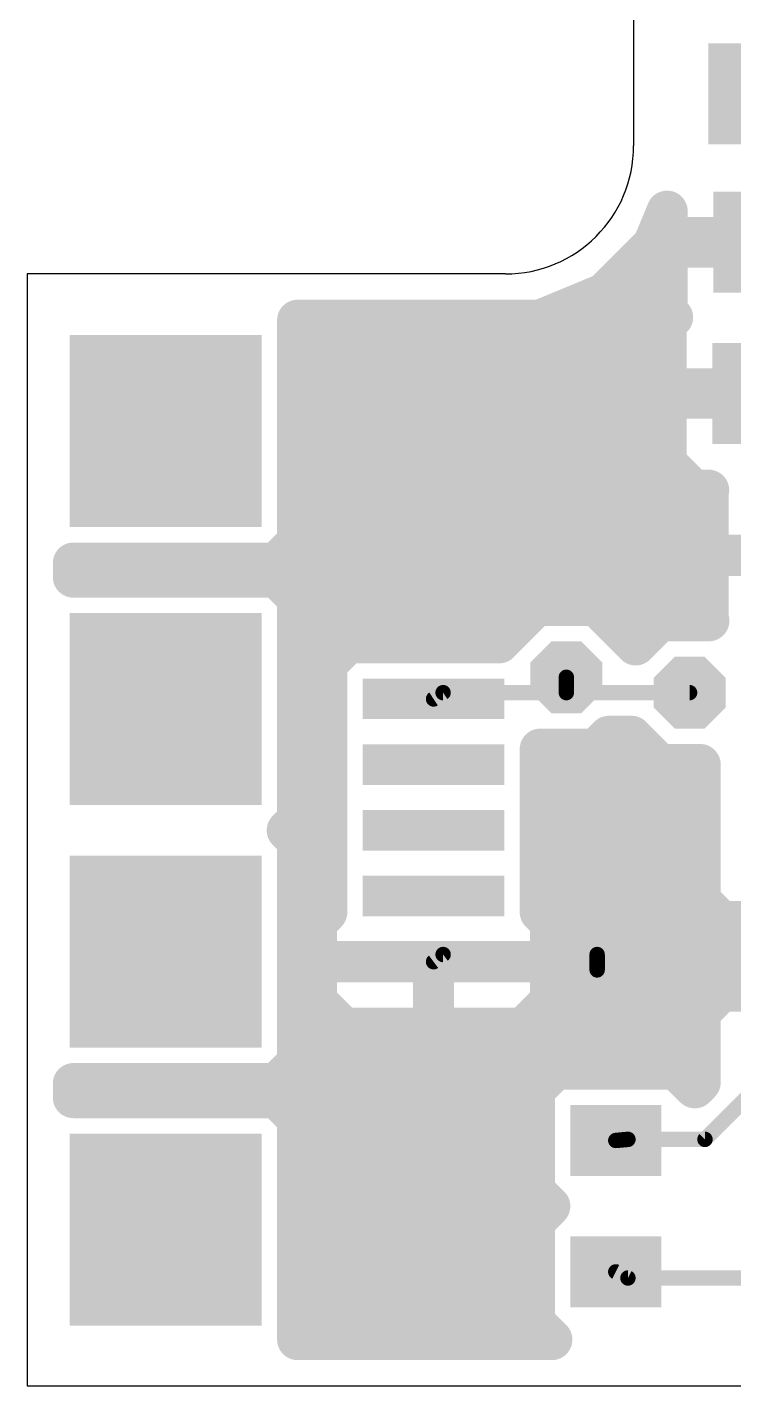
# Model space of a CAD drawing. Extents: x 0 to 48, y 0 to 28.
# Drawn here: x 0 to 6.99, y 0 to 13.44 of the extents above; entities that cross this region are included whole.
import ezdxf

# ---------------------------------------------------------------- set-up
doc = ezdxf.new("R2010")
doc.units = 0
for name, color, linetype in [('1', 14, 'CONTINUOUS'), ('18', 94, 'CONTINUOUS'), ('20', 7, 'CONTINUOUS')]:
    doc.layers.add(name, color=color, linetype=linetype)

# ---------------------------------------------------------------- blocks, each defined once
blk = doc.blocks.new('RECT')
blk.add_solid([(-0.5, -0.5), (0.5, -0.5), (-0.5, 0.5), (0.5, 0.5)])
blk = doc.blocks.new('OCTAGONV')
at = {"const_width": 0.5}
blk.add_lwpolyline([(-0.25, -0.1036), (-0.25, 0.1036), (-0.1036, 0.25), (0.1036, 0.25), (0.25, 0.1036), (0.25, -0.1036), (0.1036, -0.25), (-0.1036, -0.25), (-0.25, -0.1036), (-0.25, 0.1036)], dxfattribs=at)

msp = doc.modelspace()

# ---------------------------------------------------------------- linework, layer by layer
at = {"layer": '1'}
for points, const_width in [([(6.1943, 11.2913), (6.331, 11.6214)], 0.4064), ([(6.331, 11.6214), (6.331, 11.3611)], 0.4064), ([(6.2307, 11.3792), (6.331, 11.3792)], 0.4064), ([(6.331, 11.3611), (7.2907, 11.3611)], 0.4064), ([(5.7087, 10.8056), (6.1943, 11.2912)], 0.4064), ([(6.1943, 11.2912), (6.1943, 11.2913)], 0.4064), ([(7.2907, 11.2673), (6.331, 11.2673)], 0.4064), ([(6.331, 11.2673), (6.331, 10.6249)], 0.4064), ([(5.8759, 10.9728), (6.331, 10.9728)], 0.4064), ([(5.0743, 10.5428), (5.7086, 10.8056)], 0.4064), ([(5.7086, 10.8056), (5.7087, 10.8056)], 0.4064), ([(5.1312, 10.5664), (6.3804, 10.5664)], 0.4064), ([(6.385, 10.571), (6.3214, 10.5074)], 0.4064), ([(6.331, 10.6249), (6.385, 10.571)], 0.4064), ([(2.6759, 8.3483), (2.6759, 10.5428)], 0.4064), ([(2.6759, 10.5428), (4.9203, 10.5428)], 0.4064), ([(4.9203, 10.5428), (5.0742, 10.5428)], 0.4064), ([(5.0742, 10.5428), (5.0743, 10.5428)], 0.4064), ([(6.3214, 10.5074), (6.3214, 9.8649)], 0.4064), ([(2.6759, 10.16), (6.3214, 10.16)], 0.4064), ([(2.6759, 9.7536), (6.3214, 9.7536)], 0.4064), ([(6.3214, 9.8649), (7.2811, 9.8649)], 0.4064), ([(7.2811, 9.7711), (6.3214, 9.7711)], 0.4064), ([(6.3214, 9.7711), (6.3214, 9.1287)], 0.4064), ([(2.6759, 9.3472), (6.3214, 9.3472)], 0.4064), ([(6.3214, 9.1287), (6.5892, 8.8609)], 0.4064), ([(2.6759, 8.9408), (6.5093, 8.9408)], 0.4064), ([(6.5892, 8.8609), (6.742, 8.8609)], 0.4064), ([(6.742, 8.8609), (6.7364, 8.8554)], 0.4064), ([(6.7364, 8.8554), (6.7364, 8.2165)], 0.4064), ([(2.6759, 8.5344), (6.7364, 8.5344)], 0.4064), ([(2.4677, 8.1401), (2.6759, 8.3483)], 0.4064), ([(0.4571, 8.0012), (0.4571, 8.1401)], 0.4064), ([(0.4571, 8.1401), (2.4677, 8.1401)], 0.4064), ([(6.7364, 8.2165), (7.5425, 8.2165)], 0.4064), ([(7.5425, 8.2155), (6.7364, 8.2155)], 0.4064), ([(6.7364, 8.2155), (6.7364, 7.5767)], 0.4064), ([(0.4571, 8.128), (6.7364, 8.128)], 0.4064), ([(2.4677, 8.0012), (0.4571, 8.0012)], 0.4064), ([(2.6759, 7.793), (2.4677, 8.0012)], 0.4064), ([(2.6759, 5.5983), (2.6759, 7.793)], 0.4064), ([(2.6759, 7.7216), (6.7364, 7.7216)], 0.4064), ([(5.0394, 7.7215), (4.6692, 7.3512)], 0.4064), ([(5.6285, 7.7215), (5.0394, 7.7215)], 0.4064), ([(6.0198, 7.3302), (5.6285, 7.7215)], 0.4064), ([(6.2586, 7.5691), (6.0198, 7.3302)], 0.4064), ([(6.7441, 7.5691), (6.2586, 7.5691)], 0.4064), ([(6.7364, 7.5767), (6.7441, 7.5691)], 0.4064), ([(3.173, 7.3512), (2.9648, 7.143)], 0.4064), ([(4.6692, 7.3512), (3.173, 7.3512)], 0.4064), ([(2.6759, 7.3152), (3.137, 7.3152)], 0.4064), ([(2.9648, 7.143), (2.9648, 6.4483)], 0.4064), ([(2.6759, 6.9088), (2.9648, 6.9088)], 0.4064), ([(5.334, 7.0104), (5.334, 6.858)], 0.1524), ([(4.1148, 6.858), (4.0204, 6.7957)], 0.1524), ([(5.334, 6.858), (4.1148, 6.858)], 0.1524), ([(5.334, 6.858), (6.5532, 6.858)], 0.1524), ([(2.6759, 6.5024), (2.9648, 6.5024)], 0.4064), ([(2.9648, 6.4483), (2.9648, 5.7983)], 0.4064), ([(5.6285, 6.2992), (5.7554, 6.4262)], 0.4064), ([(5.7554, 6.4262), (5.9793, 6.4262)], 0.4064), ([(5.9793, 6.4262), (6.2586, 6.1468)], 0.4064), ([(5.0759, 5.7983), (5.0759, 6.2992)], 0.4064), ([(5.0759, 6.2992), (5.6285, 6.2992)], 0.4064), ([(6.2586, 6.1468), (6.6583, 6.1468)], 0.4064), ([(6.6583, 6.1468), (6.6583, 4.8013)], 0.4064), ([(2.6759, 6.096), (2.9648, 6.096)], 0.4064), ([(5.0759, 6.096), (6.6583, 6.096)], 0.4064), ([(2.9648, 5.7983), (2.9648, 5.193)], 0.4064), ([(5.0759, 5.193), (5.0759, 5.7983)], 0.4064), ([(2.5732, 5.4957), (2.6759, 5.5983)], 0.4064), ([(2.6759, 5.6896), (2.9648, 5.6896)], 0.4064), ([(5.0759, 5.6896), (6.6583, 5.6896)], 0.4064), ([(2.6759, 5.393), (2.5732, 5.4957)], 0.4064), ([(2.6759, 3.1983), (2.6759, 5.393)], 0.4064), ([(2.6759, 5.2832), (2.9648, 5.2832)], 0.4064), ([(2.9648, 5.193), (2.9648, 4.6866)], 0.4064), ([(5.0759, 5.2832), (6.6583, 5.2832)], 0.4064), ([(5.0759, 4.6866), (5.0759, 5.193)], 0.4064), ([(2.6759, 4.8768), (2.9648, 4.8768)], 0.4064), ([(5.0759, 4.8768), (6.6583, 4.8768)], 0.4064), ([(6.6583, 4.8013), (6.8665, 4.5931)], 0.4064), ([(2.9648, 4.6866), (2.8632, 4.585)], 0.4064), ([(5.1775, 4.585), (5.0759, 4.6866)], 0.4064), ([(2.8632, 4.585), (2.8632, 4.1961)], 0.4064), ([(5.1775, 4.1961), (5.1775, 4.585)], 0.4064), ([(6.8665, 4.5931), (7.7112, 4.5931)], 0.4064), ([(2.6759, 4.4704), (2.8632, 4.4704)], 0.4064), ([(5.1775, 4.4704), (9.8541, 4.4704)], 0.4064), ([(2.8632, 4.1961), (4.0193, 4.1961)], 0.4064), ([(4.0193, 4.1951), (2.8632, 4.1951)], 0.4064), ([(2.8632, 4.1951), (2.8632, 3.8063)], 0.4064), ([(4.0193, 4.1961), (4.0193, 4.1951)], 0.4064), ([(4.0198, 3.5385), (4.0198, 4.1946)], 0.4064), ([(4.0198, 4.1946), (4.0208, 4.1946)], 0.4064), ([(4.0208, 4.1946), (4.0208, 3.5385)], 0.4064), ([(4.0214, 4.1951), (4.0214, 4.1961)], 0.4064), ([(4.0214, 4.1961), (5.1775, 4.1961)], 0.4064), ([(5.1775, 4.1951), (4.0214, 4.1951)], 0.4064), ([(4.1148, 4.2672), (4.0204, 4.1957)], 0.1524), ([(5.6388, 4.2672), (4.1148, 4.2672)], 0.1524), ([(5.1775, 3.8063), (5.1775, 4.1951)], 0.4064), ([(5.6388, 4.2672), (8.382, 4.2672)], 0.1524), ([(5.6388, 4.1148), (5.6388, 4.2672)], 0.1524), ([(2.6759, 4.064), (2.8632, 4.064)], 0.4064), ([(4.0198, 4.064), (4.0208, 4.064)], 0.4064), ([(5.1775, 4.064), (10.2605, 4.064)], 0.4064), ([(6.8665, 3.9042), (6.6583, 3.696)], 0.4064), ([(7.6729, 3.9042), (6.8665, 3.9042)], 0.4064), ([(2.8632, 3.8063), (3.131, 3.5385)], 0.4064), ([(4.9097, 3.5385), (5.1775, 3.8063)], 0.4064), ([(6.6583, 3.696), (6.6583, 3.0017)], 0.4064), ([(2.6759, 3.6576), (3.0119, 3.6576)], 0.4064), ([(4.0198, 3.6576), (4.0208, 3.6576)], 0.4064), ([(5.0288, 3.6576), (6.6583, 3.6576)], 0.4064), ([(3.131, 3.5385), (4.0198, 3.5385)], 0.4064), ([(4.0208, 3.5385), (4.9097, 3.5385)], 0.4064), ([(2.4677, 2.9901), (2.6759, 3.1983)], 0.4064), ([(2.6759, 3.2512), (6.6583, 3.2512)], 0.4064), ([(5.2258, 3.1329), (5.0176, 2.9247)], 0.4064), ([(6.4205, 3.1329), (5.2258, 3.1329)], 0.4064), ([(6.605, 2.9483), (6.4205, 3.1329)], 0.4064), ([(0.4571, 2.8512), (0.4571, 2.9901)], 0.4064), ([(0.4571, 2.9901), (2.4677, 2.9901)], 0.4064), ([(5.0176, 2.9247), (5.0176, 1.93)], 0.4064), ([(6.6583, 3.0017), (6.605, 2.9483)], 0.4064), ([(2.4677, 2.8512), (0.4571, 2.8512)], 0.4064), ([(2.6759, 2.643), (2.4677, 2.8512)], 0.4064), ([(2.4741, 2.8448), (5.0176, 2.8448)], 0.4064), ([(6.7056, 2.4384), (7.1628, 2.8956)], 0.1524), ([(2.6759, 0.4571), (2.6759, 2.643)], 0.4064), ([(2.6759, 2.4384), (5.0176, 2.4384)], 0.4064), ([(5.8232, 2.4274), (5.9436, 2.4384)], 0.1524), ([(5.9436, 2.4384), (6.7056, 2.4384)], 0.1524), ([(2.6759, 2.032), (5.0176, 2.032)], 0.4064), ([(5.0176, 1.93), (5.1703, 1.7773)], 0.4064), ([(5.1703, 1.7773), (5.0176, 1.6247)], 0.4064), ([(2.6759, 1.6256), (5.0186, 1.6256)], 0.4064), ([(5.0176, 1.6247), (5.0176, 0.63)], 0.4064), ([(2.6759, 1.2192), (5.0176, 1.2192)], 0.4064), ([(5.8232, 1.1274), (5.9436, 1.0668)], 0.1524), ([(5.9436, 1.0668), (7.4676, 1.0668)], 0.1524), ([(2.6759, 0.8128), (5.0176, 0.8128)], 0.4064), ([(5.0176, 0.63), (5.1906, 0.4571)], 0.4064), ([(5.1906, 0.4571), (2.6759, 0.4571)], 0.4064)]:
    msp.add_lwpolyline(points, dxfattribs=dict(at, const_width=const_width))
for points, const_width in [([(6.4326, 11.6214, 1), (6.2294, 11.6214)], 0.2032), ([(6.4249, 11.5825, 1), (6.2371, 11.6603)], 0.2032), ([(6.2307, 11.4808, 1), (6.2307, 11.2776)], 0.2032), ([(6.331, 11.4627, 1), (6.331, 11.2595)], 0.2032), ([(6.331, 11.2776, 1), (6.331, 11.4808)], 0.2032), ([(6.2959, 11.2913, 1), (6.0927, 11.2913)], 0.2032), ([(6.1004, 11.3302, 1), (6.2882, 11.2524)], 0.2032), ([(6.2661, 11.2194, 1), (6.1225, 11.363)], 0.2032), ([(6.331, 11.3689, 1), (6.331, 11.1657)], 0.2032), ([(6.4326, 11.2673, 1), (6.2294, 11.2673)], 0.2032), ([(6.2294, 11.3611, 1), (6.4326, 11.3611)], 0.2032), ([(6.0927, 11.2912, 1), (6.2959, 11.2912)], 0.2032), ([(5.8759, 11.0744, 1), (5.8759, 10.8712)], 0.2032), ([(6.331, 10.8712, 1), (6.331, 11.0744)], 0.2032), ([(5.7086, 10.9072, 1), (5.7086, 10.704)], 0.2032), ([(5.6369, 10.8774, 1), (5.7805, 10.7338)], 0.2032), ([(5.7475, 10.7117, 1), (5.6697, 10.8995)], 0.2032), ([(5.7087, 10.704, 1), (5.7087, 10.9072)], 0.2032), ([(5.1312, 10.668, 1), (5.1312, 10.4648)], 0.2032), ([(6.4028, 10.6968, 1), (6.2592, 10.553)], 0.2032), ([(6.4568, 10.4992, 1), (6.3132, 10.6428)], 0.2032), ([(6.3804, 10.4648, 1), (6.3804, 10.668)], 0.2032), ([(2.7775, 10.5428, 1), (2.5743, 10.5428)], 0.2032), ([(2.6759, 10.6444, 1), (2.6759, 10.4412)], 0.2032), ([(4.9203, 10.6444, 1), (4.9203, 10.4412)], 0.2032), ([(4.9203, 10.4412, 1), (4.9203, 10.6444)], 0.2032), ([(5.0742, 10.6444, 1), (5.0742, 10.4412)], 0.2032), ([(5.0354, 10.6367, 1), (5.1132, 10.4489)], 0.2032), ([(5.0742, 10.4412, 1), (5.0742, 10.6444)], 0.2032), ([(5.0743, 10.4412, 1), (5.0743, 10.6444)], 0.2032), ([(6.423, 10.5074, 1), (6.2198, 10.5074)], 0.2032), ([(6.2496, 10.5792, 1), (6.3932, 10.4356)], 0.2032), ([(6.2294, 10.6249, 1), (6.4326, 10.6249)], 0.2032), ([(6.3132, 10.4991, 1), (6.4568, 10.6429)], 0.2032), ([(2.6759, 10.2616, 1), (2.6759, 10.0584)], 0.2032), ([(6.3214, 10.0584, 1), (6.3214, 10.2616)], 0.2032), ([(2.6759, 9.8552, 1), (2.6759, 9.652)], 0.2032), ([(6.3214, 9.9665, 1), (6.3214, 9.7633)], 0.2032), ([(6.3214, 9.8727, 1), (6.3214, 9.6695)], 0.2032), ([(6.423, 9.7711, 1), (6.2198, 9.7711)], 0.2032), ([(6.2198, 9.8649, 1), (6.423, 9.8649)], 0.2032), ([(6.3214, 9.652, 1), (6.3214, 9.8552)], 0.2032), ([(2.6759, 9.4488, 1), (2.6759, 9.2456)], 0.2032), ([(6.3214, 9.2456, 1), (6.3214, 9.4488)], 0.2032), ([(6.3932, 9.2005, 1), (6.2496, 9.0569)], 0.2032), ([(2.6759, 9.0424, 1), (2.6759, 8.8392)], 0.2032), ([(6.2198, 9.1287, 1), (6.423, 9.1287)], 0.2032), ([(6.5093, 8.8392, 1), (6.5093, 9.0424)], 0.2032), ([(6.5892, 8.9625, 1), (6.5892, 8.7593)], 0.2032), ([(6.5174, 8.7891, 1), (6.661, 8.9327)], 0.2032), ([(6.838, 8.8554, 1), (6.6348, 8.8554)], 0.2032), ([(6.6652, 8.9279, 1), (6.8076, 8.7829)], 0.2032), ([(6.8132, 8.7884, 1), (6.6708, 8.9334)], 0.2032), ([(6.742, 8.7593, 1), (6.742, 8.9625)], 0.2032), ([(2.6759, 8.636, 1), (2.6759, 8.4328)], 0.2032), ([(6.7364, 8.4328, 1), (6.7364, 8.636)], 0.2032), ([(2.7477, 8.2765, 1), (2.6041, 8.4201)], 0.2032), ([(0.5587, 8.1401, 1), (0.3555, 8.1401)], 0.2032), ([(0.4571, 8.2417, 1), (0.4571, 8.0385)], 0.2032), ([(2.4677, 8.0385, 1), (2.4677, 8.2417)], 0.2032), ([(2.5743, 8.3483, 1), (2.7775, 8.3483)], 0.2032), ([(6.7364, 8.3181, 1), (6.7364, 8.1149)], 0.2032), ([(6.7364, 8.3171, 1), (6.7364, 8.1139)], 0.2032), ([(6.838, 8.2155, 1), (6.6348, 8.2155)], 0.2032), ([(0.4571, 8.2296, 1), (0.4571, 8.0264)], 0.2032), ([(0.4571, 8.1028, 1), (0.4571, 7.8996)], 0.2032), ([(2.3959, 8.2119, 1), (2.5395, 8.0683)], 0.2032), ([(2.5395, 8.073, 1), (2.3959, 7.9294)], 0.2032), ([(2.4677, 7.8996, 1), (2.4677, 8.1028)], 0.2032), ([(6.6348, 8.2165, 1), (6.838, 8.2165)], 0.2032), ([(6.7364, 8.0264, 1), (6.7364, 8.2296)], 0.2032), ([(0.3555, 8.0012, 1), (0.5587, 8.0012)], 0.2032), ([(2.7775, 7.793, 1), (2.5743, 7.793)], 0.2032), ([(2.6041, 7.7212, 1), (2.7477, 7.8648)], 0.2032), ([(2.6759, 7.8232, 1), (2.6759, 7.62)], 0.2032), ([(5.0394, 7.8231, 1), (5.0394, 7.6199)], 0.2032), ([(5.1113, 7.6497, 1), (4.9675, 7.7933)], 0.2032), ([(5.7003, 7.7933, 1), (5.5567, 7.6497)], 0.2032), ([(5.6285, 7.6199, 1), (5.6285, 7.8231)], 0.2032), ([(6.7364, 7.62, 1), (6.7364, 7.8232)], 0.2032), ([(6.2586, 7.6707, 1), (6.2586, 7.4675)], 0.2032), ([(6.3305, 7.4973, 1), (6.1867, 7.6409)], 0.2032), ([(6.8078, 7.649, 1), (6.665, 7.5044)], 0.2032), ([(6.6348, 7.5767, 1), (6.838, 7.5767)], 0.2032), ([(6.6727, 7.4968, 1), (6.8155, 7.6414)], 0.2032), ([(6.7441, 7.4675, 1), (6.7441, 7.6707)], 0.2032), ([(3.173, 7.4528, 1), (3.173, 7.2496)], 0.2032), ([(3.2448, 7.2794, 1), (3.1012, 7.423)], 0.2032), ([(4.6692, 7.2496, 1), (4.6692, 7.4528)], 0.2032), ([(2.6759, 7.4168, 1), (2.6759, 7.2136)], 0.2032), ([(3.137, 7.2136, 1), (3.137, 7.4168)], 0.2032), ([(4.5973, 7.423, 1), (4.7411, 7.2794)], 0.2032), ([(5.9479, 7.402, 1), (6.0917, 7.2584)], 0.2032), ([(5.948, 7.2584, 1), (6.0916, 7.402)], 0.2032), ([(3.0664, 7.143, 1), (2.8632, 7.143)], 0.2032), ([(2.893, 7.2148, 1), (3.0366, 7.0712)], 0.2032), ([(2.6759, 7.0104, 1), (2.6759, 6.8072)], 0.2032), ([(2.9648, 6.8072, 1), (2.9648, 7.0104)], 0.2032), ([(5.3721, 7.0104, 1), (5.2959, 7.0104)], 0.0762), ([(3.9994, 6.8275, 1), (4.0414, 6.7639)], 0.0762), ([(4.1148, 6.8961, 1), (4.1148, 6.8199)], 0.0762), ([(4.1358, 6.8262, 1), (4.0938, 6.8898)], 0.0762), ([(5.334, 6.8961, 1), (5.334, 6.8199)], 0.0762), ([(5.2959, 6.858, 1), (5.3721, 6.858)], 0.0762), ([(5.334, 6.8199, 1), (5.334, 6.8961)], 0.0762), ([(6.5532, 6.8199, 1), (6.5532, 6.8961)], 0.0762), ([(2.6759, 6.604, 1), (2.6759, 6.4008)], 0.2032), ([(3.0664, 6.4483, 1), (2.8632, 6.4483)], 0.2032), ([(2.9648, 6.4008, 1), (2.9648, 6.604)], 0.2032), ([(5.7554, 6.5278, 1), (5.7554, 6.3246)], 0.2032), ([(5.8273, 6.3544, 1), (5.6835, 6.498)], 0.2032), ([(6.0512, 6.498, 1), (5.9074, 6.3544)], 0.2032), ([(5.9793, 6.3246, 1), (5.9793, 6.5278)], 0.2032), ([(2.8632, 6.4483, 1), (3.0664, 6.4483)], 0.2032), ([(5.1775, 6.2992, 1), (4.9743, 6.2992)], 0.2032), ([(5.0759, 6.4008, 1), (5.0759, 6.1976)], 0.2032), ([(5.5566, 6.371, 1), (5.7004, 6.2274)], 0.2032), ([(5.6285, 6.1976, 1), (5.6285, 6.4008)], 0.2032), ([(6.2586, 6.2484, 1), (6.2586, 6.0452)], 0.2032), ([(6.1867, 6.075, 1), (6.3305, 6.2186)], 0.2032), ([(6.7599, 6.1468, 1), (6.5567, 6.1468)], 0.2032), ([(6.6583, 6.0452, 1), (6.6583, 6.2484)], 0.2032), ([(2.6759, 6.1976, 1), (2.6759, 5.9944)], 0.2032), ([(2.9648, 5.9944, 1), (2.9648, 6.1976)], 0.2032), ([(5.0759, 6.1976, 1), (5.0759, 5.9944)], 0.2032), ([(6.6583, 5.9944, 1), (6.6583, 6.1976)], 0.2032), ([(3.0664, 5.7983, 1), (2.8632, 5.7983)], 0.2032), ([(5.1775, 5.7983, 1), (4.9743, 5.7983)], 0.2032), ([(2.6759, 5.7912, 1), (2.6759, 5.588)], 0.2032), ([(2.7477, 5.5264, 1), (2.6041, 5.6702)], 0.2032), ([(2.8632, 5.7983, 1), (3.0664, 5.7983)], 0.2032), ([(2.9648, 5.588, 1), (2.9648, 5.7912)], 0.2032), ([(4.9743, 5.7983, 1), (5.1775, 5.7983)], 0.2032), ([(5.0759, 5.7912, 1), (5.0759, 5.588)], 0.2032), ([(6.6583, 5.588, 1), (6.6583, 5.7912)], 0.2032), ([(2.5014, 5.5676, 1), (2.645, 5.4238)], 0.2032), ([(2.645, 5.5675, 1), (2.5014, 5.4239)], 0.2032), ([(2.5743, 5.5983, 1), (2.7775, 5.5983)], 0.2032), ([(2.7775, 5.393, 1), (2.5743, 5.393)], 0.2032), ([(2.6041, 5.3212, 1), (2.7477, 5.4648)], 0.2032), ([(2.6759, 5.3848, 1), (2.6759, 5.1816)], 0.2032), ([(3.0664, 5.193, 1), (2.8632, 5.193)], 0.2032), ([(2.9648, 5.1816, 1), (2.9648, 5.3848)], 0.2032), ([(5.0759, 5.3848, 1), (5.0759, 5.1816)], 0.2032), ([(5.1775, 5.193, 1), (4.9743, 5.193)], 0.2032), ([(6.6583, 5.1816, 1), (6.6583, 5.3848)], 0.2032), ([(2.8632, 5.193, 1), (3.0664, 5.193)], 0.2032), ([(4.9743, 5.193, 1), (5.1775, 5.193)], 0.2032), ([(2.6759, 4.9784, 1), (2.6759, 4.7752)], 0.2032), ([(2.9648, 4.7752, 1), (2.9648, 4.9784)], 0.2032), ([(5.0759, 4.9784, 1), (5.0759, 4.7752)], 0.2032), ([(6.7301, 4.8731, 1), (6.5865, 4.7295)], 0.2032), ([(6.6583, 4.7752, 1), (6.6583, 4.9784)], 0.2032), ([(3.0366, 4.6148, 1), (2.893, 4.7584)], 0.2032), ([(5.1477, 4.7584, 1), (5.0041, 4.6148)], 0.2032), ([(6.5567, 4.8013, 1), (6.7599, 4.8013)], 0.2032), ([(2.9648, 4.585, 1), (2.7616, 4.585)], 0.2032), ([(2.7914, 4.6568, 1), (2.935, 4.5132)], 0.2032), ([(2.8632, 4.6866, 1), (3.0664, 4.6866)], 0.2032), ([(4.9743, 4.6866, 1), (5.1775, 4.6866)], 0.2032), ([(5.2791, 4.585, 1), (5.0759, 4.585)], 0.2032), ([(5.1057, 4.5132, 1), (5.2493, 4.6568)], 0.2032), ([(6.8665, 4.6947, 1), (6.8665, 4.4915)], 0.2032), ([(6.7947, 4.5213, 1), (6.9383, 4.6649)], 0.2032), ([(2.6759, 4.572, 1), (2.6759, 4.3688)], 0.2032), ([(2.8632, 4.3688, 1), (2.8632, 4.572)], 0.2032), ([(5.1775, 4.572, 1), (5.1775, 4.3688)], 0.2032), ([(2.8632, 4.2977, 1), (2.8632, 4.0945)], 0.2032), ([(2.8632, 4.2967, 1), (2.8632, 4.0935)], 0.2032), ([(2.9648, 4.1951, 1), (2.7616, 4.1951)], 0.2032), ([(4.1209, 4.1961, 1), (3.9177, 4.1961)], 0.2032), ([(4.1214, 4.1946, 1), (3.9182, 4.1946)], 0.2032), ([(4.0198, 4.2962, 1), (4.0198, 4.093)], 0.2032), ([(4.1224, 4.1946, 1), (3.9192, 4.1946)], 0.2032), ([(4.123, 4.1961, 1), (3.9198, 4.1961)], 0.2032), ([(4.0214, 4.2977, 1), (4.0214, 4.0945)], 0.2032), ([(4.0214, 4.2967, 1), (4.0214, 4.0935)], 0.2032), ([(4.0193, 4.0945, 1), (4.0193, 4.2977)], 0.2032), ([(4.0193, 4.0935, 1), (4.0193, 4.2967)], 0.2032), ([(4.0208, 4.093, 1), (4.0208, 4.2962)], 0.2032), ([(4.1148, 4.3053, 1), (4.1148, 4.2291)], 0.0762), ([(4.1378, 4.2368, 1), (4.0918, 4.2976)], 0.0762), ([(5.2791, 4.1951, 1), (5.0759, 4.1951)], 0.2032), ([(5.1775, 4.0945, 1), (5.1775, 4.2977)], 0.2032), ([(5.1775, 4.0935, 1), (5.1775, 4.2967)], 0.2032), ([(5.6388, 4.3053, 1), (5.6388, 4.2291)], 0.0762), ([(5.6769, 4.2672, 1), (5.6007, 4.2672)], 0.0762), ([(5.6388, 4.2291, 1), (5.6388, 4.3053)], 0.0762), ([(2.6759, 4.1656, 1), (2.6759, 3.9624)], 0.2032), ([(2.7616, 4.1961, 1), (2.9648, 4.1961)], 0.2032), ([(2.8632, 3.9624, 1), (2.8632, 4.1656)], 0.2032), ([(3.9177, 4.1951, 1), (4.1209, 4.1951)], 0.2032), ([(4.0198, 4.1656, 1), (4.0198, 3.9624)], 0.2032), ([(3.9198, 4.1951, 1), (4.123, 4.1951)], 0.2032), ([(4.0208, 3.9624, 1), (4.0208, 4.1656)], 0.2032), ([(3.9974, 4.2261, 1), (4.0434, 4.1653)], 0.0762), ([(5.0759, 4.1961, 1), (5.2791, 4.1961)], 0.2032), ([(5.1775, 4.1656, 1), (5.1775, 3.9624)], 0.2032), ([(5.6007, 4.1148, 1), (5.6769, 4.1148)], 0.0762), ([(6.8665, 4.0058, 1), (6.8665, 3.8026)], 0.2032), ([(6.9383, 3.8324, 1), (6.7947, 3.976)], 0.2032), ([(2.7616, 3.8063, 1), (2.9648, 3.8063)], 0.2032), ([(2.935, 3.8781, 1), (2.7914, 3.7345)], 0.2032), ([(5.0759, 3.8063, 1), (5.2791, 3.8063)], 0.2032), ([(5.2493, 3.7345, 1), (5.1057, 3.8781)], 0.2032), ([(6.7599, 3.696, 1), (6.5567, 3.696)], 0.2032), ([(2.6759, 3.7592, 1), (2.6759, 3.556)], 0.2032), ([(3.0119, 3.556, 1), (3.0119, 3.7592)], 0.2032), ([(4.0198, 3.7592, 1), (4.0198, 3.556)], 0.2032), ([(4.0208, 3.556, 1), (4.0208, 3.7592)], 0.2032), ([(5.0288, 3.7592, 1), (5.0288, 3.556)], 0.2032), ([(6.5865, 3.7678, 1), (6.7301, 3.6242)], 0.2032), ([(6.6583, 3.556, 1), (6.6583, 3.7592)], 0.2032), ([(3.131, 3.6401, 1), (3.131, 3.4369)], 0.2032), ([(3.0592, 3.4667, 1), (3.2028, 3.6103)], 0.2032), ([(3.9182, 3.5385, 1), (4.1214, 3.5385)], 0.2032), ([(4.0208, 3.6401, 1), (4.0208, 3.4369)], 0.2032), ([(3.9192, 3.5385, 1), (4.1224, 3.5385)], 0.2032), ([(4.0198, 3.4369, 1), (4.0198, 3.6401)], 0.2032), ([(4.8379, 3.6103, 1), (4.9815, 3.4667)], 0.2032), ([(4.9097, 3.4369, 1), (4.9097, 3.6401)], 0.2032), ([(2.6759, 3.3528, 1), (2.6759, 3.1496)], 0.2032), ([(2.7477, 3.1265, 1), (2.6041, 3.2701)], 0.2032), ([(6.6583, 3.1496, 1), (6.6583, 3.3528)], 0.2032), ([(2.5743, 3.1983, 1), (2.7775, 3.1983)], 0.2032), ([(5.2258, 3.2345, 1), (5.2258, 3.0313)], 0.2032), ([(5.2976, 3.0611, 1), (5.154, 3.2047)], 0.2032), ([(6.4924, 3.2047, 1), (6.3486, 3.0611)], 0.2032), ([(6.4205, 3.0313, 1), (6.4205, 3.2345)], 0.2032), ([(0.5587, 2.9901, 1), (0.3555, 2.9901)], 0.2032), ([(0.4571, 3.0917, 1), (0.4571, 2.8885)], 0.2032), ([(2.3959, 3.0619, 1), (2.5395, 2.9183)], 0.2032), ([(2.4677, 2.8885, 1), (2.4677, 3.0917)], 0.2032), ([(5.1192, 2.9247, 1), (4.916, 2.9247)], 0.2032), ([(4.9458, 2.9965, 1), (5.0894, 2.8529)], 0.2032), ([(6.5331, 3.0201, 1), (6.6769, 2.8765)], 0.2032), ([(6.5331, 2.8765, 1), (6.6769, 3.0201)], 0.2032), ([(6.5567, 3.0017, 1), (6.7599, 3.0017)], 0.2032), ([(6.7302, 2.9299, 1), (6.5864, 3.0735)], 0.2032), ([(0.4571, 2.9528, 1), (0.4571, 2.7496)], 0.2032), ([(2.5395, 2.923, 1), (2.3959, 2.7794)], 0.2032), ([(2.4741, 2.9464, 1), (2.4741, 2.7432)], 0.2032), ([(2.4677, 2.7496, 1), (2.4677, 2.9528)], 0.2032), ([(5.0176, 2.7432, 1), (5.0176, 2.9464)], 0.2032), ([(0.3555, 2.8512, 1), (0.5587, 2.8512)], 0.2032), ([(2.7775, 2.643, 1), (2.5743, 2.643)], 0.2032), ([(2.6041, 2.5712, 1), (2.7477, 2.7148)], 0.2032), ([(2.6759, 2.54, 1), (2.6759, 2.3368)], 0.2032), ([(5.0176, 2.3368, 1), (5.0176, 2.54)], 0.2032), ([(5.8197, 2.4653, 1), (5.8267, 2.3895)], 0.0762), ([(5.9436, 2.4765, 1), (5.9436, 2.4003)], 0.0762), ([(5.9471, 2.4005, 1), (5.9401, 2.4763)], 0.0762), ([(6.6787, 2.4653, 1), (6.7325, 2.4115)], 0.0762), ([(6.7056, 2.4003, 1), (6.7056, 2.4765)], 0.0762), ([(2.6759, 2.1336, 1), (2.6759, 1.9304)], 0.2032), ([(5.0176, 1.9304, 1), (5.0176, 2.1336)], 0.2032), ([(4.916, 1.93, 1), (5.1192, 1.93)], 0.2032), ([(5.0894, 2.0018, 1), (4.9458, 1.8582)], 0.2032), ([(5.2421, 1.7054, 1), (5.0985, 1.8492)], 0.2032), ([(5.0985, 1.7055, 1), (5.2421, 1.8491)], 0.2032), ([(2.6759, 1.7272, 1), (2.6759, 1.524)], 0.2032), ([(5.1192, 1.6247, 1), (4.916, 1.6247)], 0.2032), ([(4.9458, 1.6966, 1), (5.0894, 1.5528)], 0.2032), ([(5.0186, 1.524, 1), (5.0186, 1.7272)], 0.2032), ([(2.6759, 1.3208, 1), (2.6759, 1.1176)], 0.2032), ([(5.0176, 1.1176, 1), (5.0176, 1.3208)], 0.2032), ([(5.8403, 1.1614, 1), (5.8061, 1.0934)], 0.0762), ([(5.9436, 1.1049, 1), (5.9436, 1.0287)], 0.0762), ([(5.9265, 1.0328, 1), (5.9607, 1.1008)], 0.0762), ([(2.6759, 0.9144, 1), (2.6759, 0.7112)], 0.2032), ([(5.0176, 0.7112, 1), (5.0176, 0.9144)], 0.2032), ([(5.0894, 0.7019, 1), (4.9458, 0.5581)], 0.2032), ([(4.916, 0.63, 1), (5.1192, 0.63)], 0.2032), ([(2.6759, 0.5587, 1), (2.6759, 0.3555)], 0.2032), ([(2.5743, 0.4571, 1), (2.7775, 0.4571)], 0.2032), ([(5.1188, 0.3852, 1), (5.2624, 0.529)], 0.2032), ([(5.1906, 0.3555, 1), (5.1906, 0.5587)], 0.2032)]:
    msp.add_lwpolyline(points, format="xyb", dxfattribs=dict(at, const_width=const_width))
at = {"layer": '20'}
for p, q in [((6, 15.4257), (6, 12.269)), ((4.731, 11), (0, 11)), ((0, 11), (0, 0)), ((0, 0), (48, 0))]:
    msp.add_line(p, q, dxfattribs=at)
msp.add_arc((4.731, 12.269), 1.269, 270, 0, dxfattribs=at)

# ---------------------------------------------------------------- block references
at = {"layer": '1', "xscale": 1.1}
for p in [(7.2892, 12.7837), (7.3286, 9.8181)]:
    msp.add_blockref('RECT', p, dxfattribs=at)
at = {"layer": '1', "xscale": 1.1, "rotation": 180}
msp.add_blockref('RECT', (7.3382, 11.3143), dxfattribs=at)
at = {"layer": '1'}
for p, xscale, yscale, rotation in [((1.3704, 9.4457), 1.9, 1.9, 270), ((1.3704, 6.6957), 1.9, 1.9, 270), ((4.0204, 6.7957), 0.4, 1.4, 270), ((4.0204, 6.1457), 0.4, 1.4, 270), ((4.0204, 5.4957), 0.4, 1.4, 270), ((1.3704, 4.2957), 1.9, 1.9, 270), ((4.0204, 4.8457), 0.4, 1.4, 270), ((4.0204, 4.1957), 0.4, 1.4, 270), ((5.8232, 2.4274), 0.7, 0.9, 90), ((1.3704, 1.5457), 1.9, 1.9, 270), ((5.8232, 1.1274), 0.7, 0.9, 90)]:
    msp.add_blockref('RECT', p, dxfattribs=dict(at, xscale=xscale, yscale=yscale, rotation=rotation))
at = {"layer": '18', "xscale": 0.7112, "yscale": 0.7112}
for p in [(5.334, 7.0104), (6.5532, 6.858), (5.6388, 4.1148)]:
    msp.add_blockref('OCTAGONV', p, dxfattribs=at)

doc.saveas('drawing.dxf')
